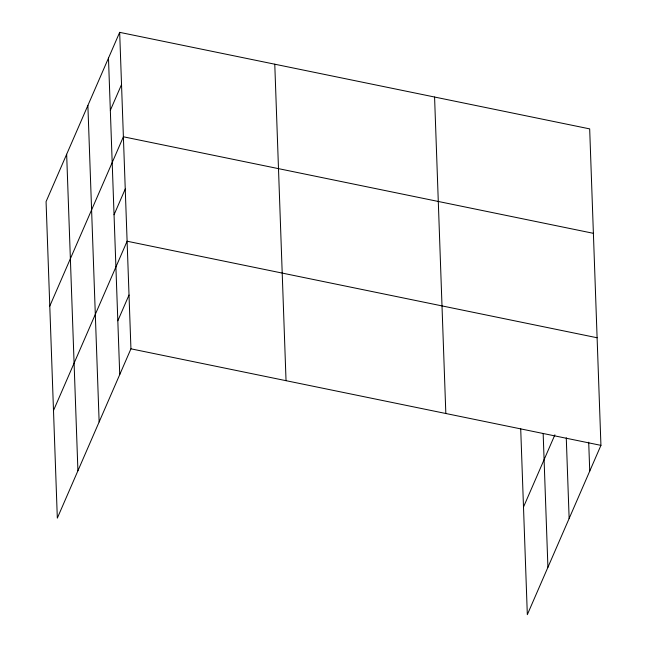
<?xml version="1.0" encoding="UTF-8"?>
<svg xmlns="http://www.w3.org/2000/svg" width="647" height="647" viewBox="0 0 647 647"><rect width="100%" height="100%" fill="white"/><g stroke="black" fill="none" stroke-linecap="round" stroke-linejoin="round"><path stroke-width="0.97" d="M119.671 32.35L46.066 201.638L57.324 518.118L130.937 348.822L119.671 32.35L589.676 128.882L600.934 445.362L527.329 614.65L520.706 428.718M110.338 110.322L121.531 84.571M49.779 306.08L123.391 136.784L593.388 233.324M114.05 214.755L125.251 189.005M53.499 410.513L127.111 241.226L597.108 337.758M117.827 320.775L129.02 295.024M523.496 507.046L554.9 434.816M130.937 348.822L600.934 445.362M588.705 442.216L589.74 471.113M566.271 437.776L569.142 518.482M543.165 433.571L547.92 567.282M434.574 97.026L445.832 413.506M274.773 64.207L286.039 380.679M108.478 58.101L119.735 374.581M87.879 105.469L99.145 421.949M66.657 154.269L77.923 470.749"/></g></svg>
